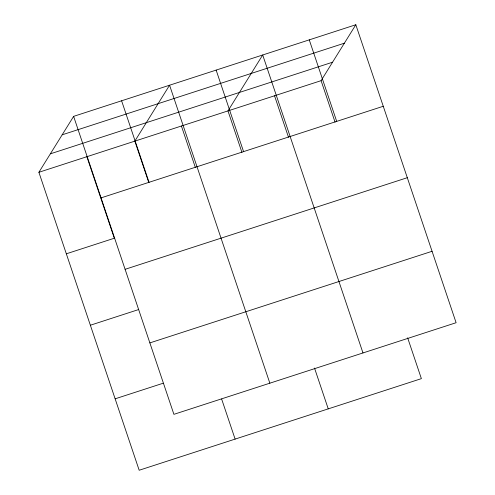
<?xml version="1.0" encoding="UTF-8"?>
<svg xmlns="http://www.w3.org/2000/svg" width="495" height="495" viewBox="0 0 495 495"><rect width="100%" height="100%" fill="white"/><g stroke="black" fill="none" stroke-linecap="round" stroke-linejoin="round"><path stroke-width="0.74" d="M407.639 337.819L421.375 378.638L139.175 470.25L38.895 172.285L73.625 116.362L355.825 24.75L456.105 322.715L173.906 414.334L73.625 116.362M38.895 172.285L321.094 80.666L355.825 24.75M62.166 134.819L344.365 43.201M50.36 153.827L332.56 62.215M101.06 197.882L383.26 106.27M66.33 253.805L114.308 238.231L86.873 156.711M125.099 269.311L407.298 177.699M90.368 325.227L138.34 309.653M149.867 342.905L432.067 251.293M115.137 398.821L163.109 383.248M309.264 39.866L336.699 121.386M321.094 80.666L335.059 122.154M362.977 352.947L262.703 54.982L227.972 110.899L241.931 152.386M274.533 95.783L288.498 137.27M216.136 70.098L243.571 151.619M314.511 368.051L328.247 408.87M269.849 383.186L169.575 85.214L134.844 141.131L148.809 182.624M181.405 126.015L195.37 167.508M121.603 100.788L149.038 182.309M221.63 399.013L235.119 439.102"/></g></svg>
